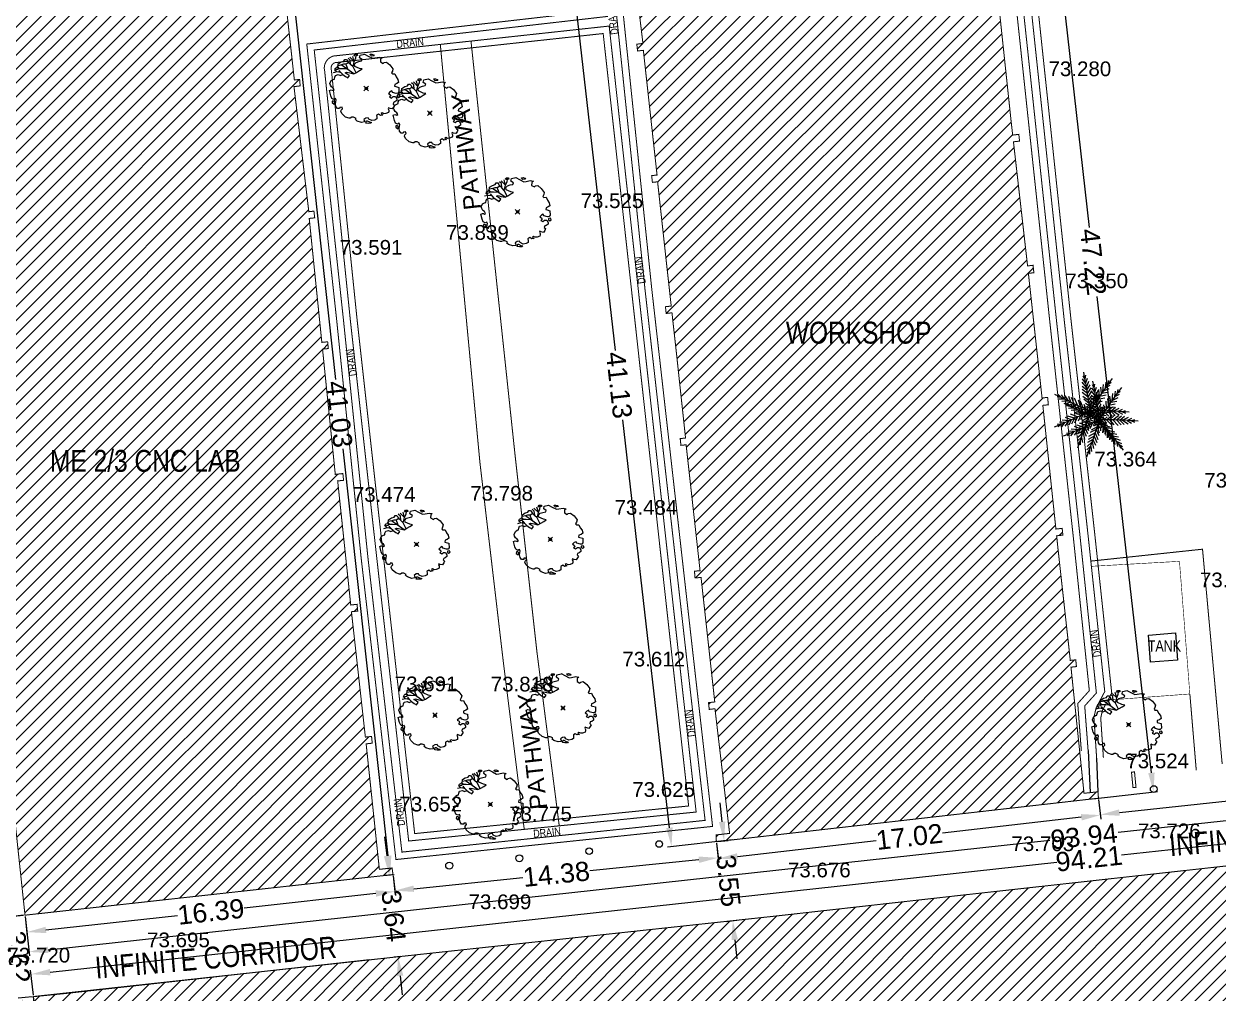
# Model space of a CAD drawing. Header units: inches. Extents: x 1254 to 1542, y 933 to 1230.
# Drawn here: x 1360.9 to 1413.7, y 1097.4 to 1140.3 of the extents above; entities that cross this region are included whole.
import ezdxf
from ezdxf.enums import TextEntityAlignment as Align

# ---------------------------------------------------------------- set-up
doc = ezdxf.new("R2010")
doc.units = ezdxf.units.IN
doc.header["$MEASUREMENT"] = 0
doc.header["$PDMODE"] = 35
doc.header["$PDSIZE"] = 0.1
doc.linetypes.add('ACAD_ISO04W100', pattern=[30, 24, -3, 0, -3])
doc.linetypes.add('HIDDEN', pattern=[0.375, 0.25, -0.125])
for name, color, linetype in [('COLUM', 56, 'Continuous'), ('comp. wall', 7, 'Continuous'), ('dimeantion', 140, 'Continuous'), ('DRAIN (S.W)', 130, 'HIDDEN'), ('LEVEL', 171, 'Continuous'), ('path', 30, 'ACAD_ISO04W100'), ('STR H', 251, 'Continuous'), ('structure', 200, 'Continuous'), ('TANK', 251, 'Continuous'), ('text', 7, 'Continuous'), ('TREE', 3, 'Continuous')]:
    doc.layers.add(name, color=color, linetype=linetype)
doc.layers.add('SHED', color=171, linetype='HIDDEN', lineweight=20)
doc.styles.get("Standard").update_dxf_attribs({"font": 'arial.ttf'})
doc.styles.add('style2', font='arial.ttf')
doc.dimstyles.get("Standard").update_dxf_attribs({"dimtxt": 0.85, "dimasz": 0.85, "dimexe": 0.18, "dimexo": 0.0625, "dimgap": 0.09, "dimtad": 0, "dimzin": 0, "dimdsep": 46, "dimtxsty": 'Standard', "dimcen": 0.09, "dimclrd": 5, "dimclre": 5, "dimclrt": 6, "dimadec": 0, "dimazin": 0, "dimtfac": 1, "dimtofl": 0, "dimtmove": 0, "dimatfit": 3, "dimfxl": 0, "dimtolj": 1, "dimtzin": 0, "dimarcsym": 0})
pattern_1 = [(45, (467.107, 39.5311), (-0.30935922, 0.30935922), [])]

# ---------------------------------------------------------------- blocks, each defined once
blk = doc.blocks.new('PV07')
at = {"layer": 'TREE'}
for p, q in [((-2.82, 3.26), (-2.85, 3.45)), ((-2.29, 4.05), (-2.6, 4.31)), ((-2.26, 3.42), (-2.6, 3.73)), ((-1.71, 3.82), (-2.35, 4.45)), ((-2.23, 3.42), (-2.29, 4.05)), ((-1.89, 3.07), (-2.26, 3.42)), ((-1.71, 3.82), (-1.92, 4.59)), ((-1.89, 3.07), (-1.71, 3.82)), ((-1.71, 3.82), (-1.49, 4.36)), ((-1.49, 4.36), (-1.44, 4.64)), ((-4.2, 2.36), (-4.71, 2.24)), ((-4.2, 2.36), (-4.43, 2.61)), ((-3.65, 2.27), (-4.2, 2.36)), ((-3.83, 2.82), (-4.14, 3.22)), ((-3.83, 2.82), (-4.03, 2.79)), ((-3.65, 2.27), (-3.89, 2.59)), ((-3.43, 2.82), (-3.83, 2.82)), ((-3.34, 1.98), (-3.65, 2.27)), ((-1.77, 2.1), (-3.56, 3.36)), ((-2.75, 2.79), (-3.43, 2.82)), ((-2.56, 2.65), (-2.82, 3.26)), ((-1.46, 2.24), (-1.89, 3.07)), ((0, 0), (-0.2, 0)), ((0, 0), (0, 0.2)), ((0, 0), (0, -0.2)), ((0, 0), (0.2, 0))]:
    blk.add_line(p, q, dxfattribs=at)
at = {"layer": 'TREE', "flags": 128}
for points in [[(0.39, -4.4), (0.29, -4.2), (-0.04, -4.23), (-0.35, -4.43), (-0.26, -4.66), (-0.23, -4.8), (-0.69, -4.86), (-1.31, -4.66), (-1.55, -4.46), (-1.46, -4.29), (-1.83, -4.12), (-2.08, -4.12), (-2.29, -4.26), (-2.45, -4.26), (-2.97, -4.09), (-3.46, -3.63), (-3.62, -3.31), (-3.59, -3.11), (-3.4, -2.91), (-3.46, -2.68), (-3.77, -2.71), (-3.8, -2.86), (-4.11, -2.86), (-4.33, -2.57), (-4.39, -2.2), (-4.36, -1.88), (-4.3, -1.68), (-4.39, -1.45), (-4.63, -1.57), (-4.91, -1.42), (-5.06, -1.05), (-5.25, -0.31), (-5.03, -0.22), (-4.85, -0.25), (-4.73, -0.31), (-4.57, -0.22), (-4.73, 0.04), (-4.97, 0.21), (-5.1, 0.47), (-5.19, 0.72), (-5, 1.15), (-4.73, 1.3), (-4.54, 1.35), (-4.51, 1.61), (-4.39, 1.87), (-3.99, 1.98), (-3.68, 1.84), (-3.34, 1.98), (-2.97, 1.7), (-2.63, 1.5), (-2.39, 1.84), (-2.72, 2.04), (-3.03, 2.24), (-2.79, 2.33), (-2.32, 2.21), (-1.77, 2.1), (-1.37, 2.3), (-0.94, 2.56), (-0.57, 2.79), (-0.97, 2.87), (-1.62, 3.16), (-1.68, 3.47), (-1.43, 3.73), (-1.06, 3.85), (-0.66, 3.93), (-0.57, 4.13), (-0.94, 4.39), (-0.88, 4.76), (-0.24, 4.9)], [(-2.84, 4.14), (-2.69, 3.93), (-2.56, 3.68), (-2.85, 3.45), (-3.25, 3.45), (-3.53, 3.36), (-3.99, 3.25), (-3.99, 3.53), (-3.59, 3.79), (-3.19, 3.9), (-3.06, 4.13), (-2.84, 4.14)], [(-1.73, 4.72), (-1.58, 4.88), (-1.27, 4.88), (-1.25, 4.7), (-1.44, 4.64), (-1.68, 4.63), (-1.72, 4.71)], [(-0.26, 4.91), (0.29, 4.62), (0.88, 4.31), (1.22, 4.36), (1.83, 4.48), (2.26, 4.39), (2.05, 4.22), (2.02, 3.79), (2.02, 3.79), (2.42, 3.56), (2.57, 3.7), (2.88, 3.76), (3.4, 3.36), (3.83, 2.79), (3.74, 2.47), (3.62, 2.21), (3.74, 2.07), (4.08, 2.1), (4.27, 1.67), (4.54, 1.3), (4.64, 0.87), (4.39, 0.7), (4.08, 0.58), (4.05, 0.32), (4.24, 0.27), (4.64, 0.15), (4.67, -0.48), (4.51, -0.68), (4.3, -0.71), (3.77, -0.56), (3.68, -0.33), (3.43, -0.45), (3.19, -0.71), (3.43, -0.85), (3.5, -1.05), (3.34, -1.22), (3.62, -1.37), (3.87, -1.17), (4.17, -1.17), (4.36, -1.51), (4.36, -1.74), (4.11, -1.94), (3.9, -2), (3.83, -2.23), (4.02, -2.4), (3.9, -2.66), (3.71, -2.94), (3.4, -2.86), (3.19, -2.77), (3.13, -2.91), (3.22, -3.09), (3.22, -3.29), (3.19, -3.46), (2.82, -3.6), (2.54, -3.63), (2.29, -3.51), (2.14, -3.6), (2.36, -3.8), (2.02, -3.86), (1.77, -3.69), (1.49, -3.86), (1.52, -4.09), (1.52, -4.37), (1.25, -4.52), (0.82, -4.6), (0.39, -4.4)], [(0.57, 4.88), (0.79, 4.91), (1.06, 4.82), (1.12, 4.68), (0.94, 4.68), (0.75, 4.62), (0.6, 4.74), (0.57, 4.88)], [(-4.26, 2.99), (-3.99, 2.9), (-4.05, 2.7), (-4.3, 2.64), (-4.51, 2.59), (-4.45, 2.76), (-4.42, 2.87), (-4.26, 2.99)], [(4.7, -0.91), (4.42, -0.97), (4.42, -1.17), (4.6, -1.28), (4.82, -1.14), (4.7, -0.91)], [(-4.85, -1.8), (-4.88, -2), (-4.6, -2.23), (-4.51, -1.91), (-4.66, -1.8), (-4.85, -1.8)], [(0.14, -4.63), (0.45, -4.8), (0.75, -4.86), (0.63, -4.98), (0.29, -5), (-0.05, -4.96), (-0.01, -4.83), (0.02, -4.63), (0.14, -4.63)]]:
    blk.add_lwpolyline(points, dxfattribs=at)
at = {"layer": 'TREE'}
blk.add_point((0, 0), dxfattribs=at)
blk = doc.blocks.new('TREE12')
at = {"layer": 'TREE', "xscale": 99.88372093023256, "yscale": 99.88372093023256, "zscale": 99.88372093023256}
blk.add_blockref('PV07', (411, 285), dxfattribs=at)
blk = doc.blocks.new('palm tree')
at = {"layer": 'TREE'}
for p, q in [((23.735, 0.411), (23.569, 0.579)), ((23.688, 0.581), (23.582, 0.725)), ((23.685, 0.584), (23.693, 0.763)), ((23.74, 0.417), (23.785, 0.649)), ((24.654, 0.334), (24.652, 0.571)), ((24.734, 0.487), (24.864, 0.61)), ((24.738, 0.489), (24.762, 0.666)), ((23.804, 0.214), (23.581, 0.427)), ((23.836, 0.109), (23.591, 0.241)), ((23.883, -0.048), (23.616, 0.109)), ((23.804, 0.214), (23.871, 0.515)), ((23.836, 0.109), (23.954, 0.356)), ((23.883, -0.048), (24.006, 0.231)), ((23.929, -0.202), (24.052, 0.096)), ((24.358, -0.241), (24.29, 0.075)), ((24.43, -0.097), (24.359, 0.2)), ((24.43, -0.097), (24.721, 0.01)), ((24.505, 0.049), (24.432, 0.313)), ((24.505, 0.049), (24.77, 0.135)), ((24.555, 0.146), (24.543, 0.454)), ((24.555, 0.146), (24.812, 0.316)), ((24.658, 0.328), (24.851, 0.464)), ((22.715, -0.374), (22.536, -0.38)), ((22.718, -0.377), (22.575, -0.269)), ((22.881, -0.431), (22.649, -0.473)), ((22.887, -0.426), (22.721, -0.258)), ((23.083, -0.498), (22.782, -0.561)), ((23.083, -0.498), (22.873, -0.272)), ((23.187, -0.531), (22.94, -0.646)), ((23.187, -0.531), (23.059, -0.284)), ((23.344, -0.58), (23.191, -0.311)), ((23.497, -0.628), (23.331, -0.325)), ((23.645, -0.672), (23.509, -0.394)), ((23.775, -0.71), (23.618, -0.446)), ((23.929, -0.202), (23.629, -0.032)), ((23.971, -0.351), (23.695, -0.211)), ((24.007, -0.48), (23.746, -0.32)), ((24.039, -0.597), (23.848, -0.499)), ((23.971, -0.351), (24.096, -0.089)), ((24.007, -0.48), (24.114, -0.209)), ((24.039, -0.597), (24.128, -0.414)), ((24.179, -0.61), (24.124, -0.414)), ((24.231, -0.501), (24.174, -0.214)), ((24.29, -0.379), (24.213, -0.1)), ((24.231, -0.501), (24.517, -0.39)), ((24.29, -0.379), (24.587, -0.291)), ((24.358, -0.241), (24.684, -0.127)), ((24.552, -0.741), (24.746, -0.526)), ((24.705, -0.724), (24.935, -0.498)), ((24.865, -0.708), (25.077, -0.489)), ((25.028, -0.692), (25.212, -0.49)), ((25.137, -0.683), (25.39, -0.507)), ((25.349, -0.666), (25.547, -0.537)), ((23.344, -0.58), (23.063, -0.7)), ((23.497, -0.628), (23.198, -0.747)), ((23.577, -1.141), (23.239, -1.072)), ((23.645, -0.672), (23.383, -0.794)), ((23.707, -1.057), (23.407, -0.98)), ((23.775, -0.71), (23.502, -0.814)), ((23.819, -0.982), (23.517, -0.931)), ((23.707, -1.057), (23.63, -1.336)), ((23.891, -0.743), (23.707, -0.829)), ((23.92, -0.915), (23.711, -0.865)), ((23.819, -0.982), (23.722, -1.258)), ((23.891, -0.743), (23.795, -0.551)), ((24.012, -0.776), (23.853, -0.827)), ((24.024, -0.845), (23.853, -0.83)), ((23.92, -0.915), (23.867, -1.112)), ((24.061, -1.004), (23.882, -1.122)), ((24.012, -0.776), (23.913, -0.637)), ((24.071, -0.718), (23.933, -0.618)), ((24.08, -0.88), (23.953, -0.995)), ((24.024, -0.845), (23.959, -0.999)), ((24.061, -1.004), (24.169, -1.176)), ((24.071, -0.718), (24.123, -0.56)), ((24.08, -0.88), (24.149, -1.032)), ((24.126, -0.723), (24.103, -0.558)), ((24.126, -0.723), (24.28, -0.649)), ((24.153, -0.853), (24.318, -0.879)), ((24.153, -0.853), (24.18, -1.022)), ((24.173, -0.787), (24.3, -0.679)), ((24.173, -0.787), (24.319, -0.877)), ((24.179, -0.61), (24.384, -0.547)), ((24.246, -0.937), (24.45, -0.941)), ((24.246, -0.937), (24.247, -1.151)), ((24.298, -0.771), (24.434, -0.62)), ((24.298, -0.771), (24.461, -0.91)), ((24.336, -1.018), (24.626, -1.047)), ((24.336, -1.018), (24.359, -1.324)), ((24.418, -0.756), (24.629, -0.555)), ((24.418, -0.756), (24.665, -0.938)), ((24.552, -0.741), (24.785, -0.944)), ((24.705, -0.724), (24.976, -0.938)), ((24.865, -0.708), (25.111, -0.896)), ((25.028, -0.692), (25.243, -0.87)), ((25.137, -0.683), (25.419, -0.809)), ((25.346, -0.672), (25.564, -0.762)), ((25.521, -0.652), (25.694, -0.695)), ((25.525, -0.653), (25.687, -0.578)), ((22.882, -1.573), (22.707, -1.612)), ((22.877, -1.574), (22.766, -1.714)), ((23.029, -1.476), (22.793, -1.494)), ((23.21, -1.373), (22.902, -1.387)), ((23.028, -1.483), (22.91, -1.688)), ((23.303, -1.315), (23.031, -1.253)), ((23.21, -1.373), (23.063, -1.643)), ((23.442, -1.228), (23.137, -1.17)), ((23.303, -1.315), (23.23, -1.578)), ((23.442, -1.228), (23.351, -1.519)), ((23.577, -1.141), (23.474, -1.447)), ((23.994, -1.408), (23.714, -1.61)), ((23.965, -1.567), (23.716, -1.751)), ((24.02, -1.256), (23.76, -1.425)), ((24.042, -1.123), (23.799, -1.31)), ((23.965, -1.567), (24.118, -1.831)), ((23.994, -1.408), (24.148, -1.692)), ((24.02, -1.256), (24.172, -1.502)), ((24.042, -1.123), (24.178, -1.382)), ((24.435, -1.11), (24.433, -1.419)), ((24.435, -1.11), (24.724, -1.118)), ((24.548, -1.215), (24.869, -1.242)), ((24.548, -1.215), (24.562, -1.56)), ((24.664, -1.326), (24.969, -1.344)), ((24.664, -1.326), (24.682, -1.635)), ((24.782, -1.44), (25.055, -1.447)), ((24.782, -1.44), (24.788, -1.718)), ((24.861, -1.516), (25.159, -1.594)), ((24.861, -1.516), (24.949, -1.812)), ((23.935, -1.728), (23.705, -1.885)), ((23.914, -1.835), (23.716, -2.071)), ((23.867, -2.039), (23.72, -2.224)), ((23.872, -2.044), (23.942, -2.27)), ((23.914, -1.835), (24.013, -2.127)), ((23.935, -1.728), (24.079, -1.96)), ((25.005, -1.667), (25.079, -1.892)), ((25.012, -1.666), (25.239, -1.732)), ((25.134, -1.787), (25.214, -1.946)), ((25.136, -1.791), (25.298, -1.865)), ((23.839, -2.212), (23.749, -2.367)), ((23.836, -2.216), (23.863, -2.393))]:
    blk.add_line(p, q, dxfattribs=at)
for centre, start, end in [((3.745, -6.033), 14.4294, 19.245), ((43.179, -9.577), 150.4845, 155.3002), ((29.59, 19.479), 250.0123, 254.828), ((12.185, 16.512), 299.7051, 304.5208), ((3.3, 2.22), 346.9251, 351.7407), ((26.92, -21.616), 92.9204, 97.736), ((10.145, -16.511), 43.5913, 48.407)]:
    blk.add_arc(centre, 21.009, start, end, dxfattribs=at)
blk = doc.blocks.new('*D28')
at = {"layer": 'Defpoints', "color": 0}
for p in [(1454.932, 1107.515), (1361.172, 1098.277), (1361.28, 1097.289)]:
    blk.add_point(p, dxfattribs=at)
at = {"layer": 'dimeantion', "color": 5, "lineweight": -2}
for p, q in [((1453.979, 1108.411), (1409.432, 1103.547)), ((1454.925, 1107.577), (1454.805, 1108.682)), ((1362.017, 1098.369), (1406.565, 1103.233)), ((1361.273, 1097.351), (1361.153, 1098.456))]:
    blk.add_line(p, q, dxfattribs=at)
at = {"layer": 'dimeantion', "color": 5}
for points in [[(1453.964, 1108.552), (1453.995, 1108.27), (1454.824, 1108.503)], [(1362.002, 1098.51), (1362.032, 1098.228), (1361.172, 1098.277)]]:
    blk.add_solid(points, dxfattribs=at)
at = {"layer": 'dimeantion', "color": 6, "insert": (1407.998, 1103.39), "char_height": 0.85, "attachment_point": 5, "rotation": 6.2315}
blk.add_mtext('\\A1;94.21', dxfattribs=at)
blk = doc.blocks.new('*D29')
at = {"layer": 'Defpoints', "color": 0}
for p in [(1377.191, 1102.688), (1377.274, 1101.94), (1360.903, 1100.89)]:
    blk.add_point(p, dxfattribs=at)
at = {"layer": 'dimeantion', "color": 5, "lineweight": -2}
for p, q in [((1377.198, 1102.626), (1377.293, 1101.761)), ((1376.429, 1101.847), (1370.606, 1101.204)), ((1360.91, 1100.828), (1361.005, 1099.963)), ((1361.83, 1100.236), (1367.653, 1100.878))]:
    blk.add_line(p, q, dxfattribs=at)
at = {"layer": 'dimeantion', "color": 5}
for points in [[(1376.413, 1101.988), (1376.444, 1101.706), (1377.274, 1101.94)], [(1361.815, 1100.376), (1361.846, 1100.095), (1360.986, 1100.142)]]:
    blk.add_solid(points, dxfattribs=at)
at = {"layer": 'dimeantion', "color": 6, "insert": (1369.13, 1101.041), "char_height": 0.85, "attachment_point": 5, "rotation": 6.2993}
blk.add_mtext('\\A1;16.39', dxfattribs=at)
blk = doc.blocks.new('*D30')
at = {"layer": 'Defpoints', "color": 0}
for p in [(1372.21, 1143.417), (1376.712, 1102.635), (1377.068, 1102.675)]:
    blk.add_point(p, dxfattribs=at)
at = {"layer": 'dimeantion', "color": 5, "lineweight": -2}
for p, q in [((1372.272, 1143.424), (1372.745, 1143.476)), ((1372.659, 1142.612), (1374.648, 1124.597)), ((1376.975, 1103.519), (1374.986, 1121.534)), ((1376.774, 1102.642), (1377.247, 1102.694))]:
    blk.add_line(p, q, dxfattribs=at)
at = {"layer": 'dimeantion', "color": 5}
for points in [[(1372.8, 1142.627), (1372.519, 1142.596), (1372.566, 1143.456)], [(1377.116, 1103.535), (1376.834, 1103.504), (1377.068, 1102.675)]]:
    blk.add_solid(points, dxfattribs=at)
at = {"layer": 'dimeantion', "color": 6, "insert": (1374.817, 1123.065), "char_height": 0.85, "attachment_point": 5, "rotation": 276.2993}
blk.add_mtext('\\A1;41.03', dxfattribs=at)
blk = doc.blocks.new('*D32')
at = {"layer": 'Defpoints', "color": 0}
for p in [(1387.621, 1145.097), (1392.273, 1104.231), (1389.519, 1103.918)]:
    blk.add_point(p, dxfattribs=at)
at = {"layer": 'dimeantion', "color": 5, "lineweight": -2}
for p, q in [((1387.559, 1145.09), (1384.689, 1144.763)), ((1384.964, 1143.939), (1387.019, 1125.882)), ((1389.423, 1104.762), (1387.368, 1122.819)), ((1392.211, 1104.224), (1389.34, 1103.897))]:
    blk.add_line(p, q, dxfattribs=at)
at = {"layer": 'dimeantion', "color": 5}
for points in [[(1385.104, 1143.955), (1384.823, 1143.923), (1384.867, 1144.784)], [(1389.564, 1104.778), (1389.282, 1104.746), (1389.519, 1103.918)]]:
    blk.add_solid(points, dxfattribs=at)
at = {"layer": 'dimeantion', "color": 6, "insert": (1387.193, 1124.351), "char_height": 0.85, "attachment_point": 5, "rotation": 276.4941}
blk.add_mtext('\\A1;41.13', dxfattribs=at)
blk = doc.blocks.new('*D33')
at = {"layer": 'Defpoints', "color": 0}
for p in [(1391.501, 1104.143), (1391.573, 1103.43), (1377.191, 1102.688)]:
    blk.add_point(p, dxfattribs=at)
at = {"layer": 'dimeantion', "color": 5, "lineweight": -2}
for p, q in [((1391.507, 1104.081), (1391.592, 1103.251)), ((1390.728, 1103.344), (1385.896, 1102.853)), ((1377.197, 1102.626), (1377.282, 1101.796)), ((1378.109, 1102.061), (1382.941, 1102.553))]:
    blk.add_line(p, q, dxfattribs=at)
at = {"layer": 'dimeantion', "color": 5}
for points in [[(1390.713, 1103.485), (1390.742, 1103.203), (1391.573, 1103.43)], [(1378.095, 1102.202), (1378.123, 1101.92), (1377.263, 1101.975)]]:
    blk.add_solid(points, dxfattribs=at)
at = {"layer": 'dimeantion', "color": 6, "insert": (1384.418, 1102.703), "char_height": 0.85, "attachment_point": 5, "rotation": 5.8057}
blk.add_mtext('\\A1;14.38', dxfattribs=at)
blk = doc.blocks.new('*D34')
at = {"layer": 'Defpoints', "color": 0}
for p in [(1408.412, 1106.068), (1408.497, 1105.32), (1391.501, 1104.143)]:
    blk.add_point(p, dxfattribs=at)
at = {"layer": 'dimeantion', "color": 5, "lineweight": -2}
for p, q in [((1408.419, 1106.006), (1408.518, 1105.141)), ((1407.653, 1105.224), (1401.512, 1104.525)), ((1392.431, 1103.491), (1398.571, 1104.19)), ((1391.508, 1104.081), (1391.607, 1103.216))]:
    blk.add_line(p, q, dxfattribs=at)
at = {"layer": 'dimeantion', "color": 5}
for points in [[(1407.637, 1105.364), (1407.669, 1105.083), (1408.497, 1105.32)], [(1392.415, 1103.632), (1392.447, 1103.35), (1391.586, 1103.395)]]:
    blk.add_solid(points, dxfattribs=at)
at = {"layer": 'dimeantion', "color": 6, "insert": (1400.042, 1104.357), "char_height": 0.85, "attachment_point": 5, "rotation": 6.4941}
blk.add_mtext('\\A1;17.02', dxfattribs=at)
blk = doc.blocks.new('*D35')
at = {"layer": 'Defpoints', "color": 0}
for p in [(1422.68, 1107.623), (1422.76, 1106.893), (1408.412, 1106.068)]:
    blk.add_point(p, dxfattribs=at)
at = {"layer": 'dimeantion', "color": 5, "lineweight": -2}
for p, q in [((1422.687, 1107.561), (1422.779, 1106.714)), ((1421.915, 1106.801), (1417.104, 1106.277)), ((1408.419, 1106.006), (1408.511, 1105.159)), ((1409.337, 1105.43), (1414.147, 1105.955))]:
    blk.add_line(p, q, dxfattribs=at)
at = {"layer": 'dimeantion', "color": 5}
for points in [[(1421.899, 1106.942), (1421.93, 1106.66), (1422.76, 1106.893)], [(1409.321, 1105.571), (1409.352, 1105.29), (1408.492, 1105.338)]]:
    blk.add_solid(points, dxfattribs=at)
at = {"layer": 'dimeantion', "color": 6, "insert": (1415.626, 1106.116), "char_height": 0.85, "attachment_point": 5, "rotation": 6.2198}
blk.add_mtext('\\A1;14.35', dxfattribs=at)
blk = doc.blocks.new('*D38')
at = {"layer": 'Defpoints', "color": 0}
for p in [(1402.755, 1152.947), (1410.85, 1106.346), (1408.095, 1106.032)]:
    blk.add_point(p, dxfattribs=at)
at = {"layer": 'dimeantion', "color": 5, "lineweight": -2}
for p, q in [((1402.817, 1152.954), (1405.689, 1153.281)), ((1405.606, 1152.416), (1408.006, 1131.33)), ((1410.754, 1107.19), (1408.354, 1128.276)), ((1408.157, 1106.039), (1411.029, 1106.366))]:
    blk.add_line(p, q, dxfattribs=at)
at = {"layer": 'dimeantion', "color": 5}
for points in [[(1405.747, 1152.432), (1405.465, 1152.4), (1405.51, 1153.261)], [(1410.895, 1107.206), (1410.613, 1107.174), (1410.85, 1106.346)]]:
    blk.add_solid(points, dxfattribs=at)
at = {"layer": 'dimeantion', "color": 6, "insert": (1408.18, 1129.803), "char_height": 0.85, "attachment_point": 5, "rotation": 276.4941}
blk.add_mtext('\\A1;47.22', dxfattribs=at)
blk = doc.blocks.new('*D13')
at = {"layer": 'Defpoints', "color": 0}
for p in [(1355.841, 1147.848), (1357.857, 1100.562), (1360.903, 1100.89)]:
    blk.add_point(p, dxfattribs=at)
at = {"layer": 'dimeantion', "color": 5, "lineweight": -2}
for p, q in [((1355.779, 1147.841), (1352.616, 1147.5)), ((1352.886, 1146.675), (1355.16, 1125.573)), ((1357.765, 1101.407), (1355.491, 1122.508)), ((1360.841, 1100.883), (1357.678, 1100.542))]:
    blk.add_line(p, q, dxfattribs=at)
at = {"layer": 'dimeantion', "color": 5}
for points in [[(1353.027, 1146.69), (1352.745, 1146.659), (1352.795, 1147.52)], [(1357.906, 1101.422), (1357.625, 1101.392), (1357.857, 1100.562)]]:
    blk.add_solid(points, dxfattribs=at)
at = {"layer": 'dimeantion', "color": 6, "insert": (1355.326, 1124.041), "char_height": 0.85, "attachment_point": 5, "rotation": 276.1526}
blk.add_mtext('\\A1;47.23', dxfattribs=at)
blk = doc.blocks.new('*D45')
at = {"layer": 'Defpoints', "color": 0}
for p in [(1360.406, 1100.838), (1360.903, 1100.89), (1361.28, 1097.289)]:
    blk.add_point(p, dxfattribs=at)
at = {"layer": 'dimeantion', "color": 5, "lineweight": -2}
for p, q in [((1360.317, 1101.683), (1360.229, 1102.529)), ((1360.841, 1100.884), (1360.227, 1100.819)), ((1361.218, 1097.283), (1360.604, 1097.218)), ((1360.871, 1096.392), (1360.96, 1095.546))]:
    blk.add_line(p, q, dxfattribs=at)
at = {"layer": 'dimeantion', "color": 5}
for points in [[(1360.458, 1101.698), (1360.176, 1101.669), (1360.406, 1100.838)], [(1361.012, 1096.406), (1360.73, 1096.377), (1360.783, 1097.237)]]:
    blk.add_solid(points, dxfattribs=at)
at = {"layer": 'dimeantion', "color": 6, "insert": (1360.594, 1099.038), "char_height": 0.85, "attachment_point": 5, "rotation": 275.9767}
blk.add_mtext('\\A1;3.62', dxfattribs=at)
blk = doc.blocks.new('*D72')
at = {"layer": 'Defpoints', "color": 0}
for p in [(1454.282, 1111.122), (1360.903, 1100.89), (1361.081, 1099.263)]:
    blk.add_point(p, dxfattribs=at)
at = {"layer": 'dimeantion', "color": 5, "lineweight": -2}
for p, q in [((1454.288, 1111.06), (1454.479, 1109.316)), ((1453.615, 1109.403), (1409.284, 1104.545)), ((1361.926, 1099.356), (1406.257, 1104.214)), ((1360.91, 1100.828), (1361.101, 1099.085))]:
    blk.add_line(p, q, dxfattribs=at)
at = {"layer": 'dimeantion', "color": 5}
for points in [[(1453.599, 1109.543), (1453.63, 1109.262), (1454.46, 1109.495)], [(1361.911, 1099.497), (1361.942, 1099.215), (1361.081, 1099.263)]]:
    blk.add_solid(points, dxfattribs=at)
at = {"layer": 'dimeantion', "color": 6, "insert": (1407.771, 1104.379), "char_height": 0.85, "attachment_point": 5, "rotation": 6.2531}
blk.add_mtext('\\A1;93.94', dxfattribs=at)
blk = doc.blocks.new('*D74')
at = {"layer": 'Defpoints', "color": 0}
for p in [(1391.501, 1104.143), (1391.882, 1100.609), (1392.225, 1100.646)]:
    blk.add_point(p, dxfattribs=at)
at = {"layer": 'dimeantion', "color": 5, "lineweight": -2}
for p, q in [((1391.753, 1105.025), (1391.662, 1105.87)), ((1391.563, 1104.15), (1392.023, 1104.199)), ((1391.944, 1100.616), (1392.404, 1100.666)), ((1392.316, 1099.801), (1392.407, 1098.956))]:
    blk.add_line(p, q, dxfattribs=at)
at = {"layer": 'dimeantion', "color": 5}
for points in [[(1391.894, 1105.04), (1391.612, 1105.01), (1391.844, 1104.18)], [(1392.457, 1099.816), (1392.175, 1099.786), (1392.225, 1100.646)]]:
    blk.add_solid(points, dxfattribs=at)
at = {"layer": 'dimeantion', "color": 6, "insert": (1392.034, 1102.413), "char_height": 0.85, "attachment_point": 5, "rotation": 276.1513}
blk.add_mtext('\\A1;3.55', dxfattribs=at)
blk = doc.blocks.new('*D75')
at = {"layer": 'Defpoints', "color": 0}
for p in [(1377.191, 1102.688), (1377.414, 1099.05), (1377.586, 1099.068)]:
    blk.add_point(p, dxfattribs=at)
at = {"layer": 'dimeantion', "color": 5, "lineweight": -2}
for p, q in [((1376.927, 1103.514), (1376.834, 1104.359)), ((1377.129, 1102.681), (1376.84, 1102.65)), ((1377.524, 1099.062), (1377.235, 1099.03)), ((1377.506, 1098.205), (1377.598, 1097.36))]:
    blk.add_line(p, q, dxfattribs=at)
at = {"layer": 'dimeantion', "color": 5}
for points in [[(1377.067, 1103.53), (1376.786, 1103.499), (1377.019, 1102.669)], [(1377.647, 1098.22), (1377.365, 1098.189), (1377.414, 1099.05)]]:
    blk.add_solid(points, dxfattribs=at)
at = {"layer": 'dimeantion', "color": 6, "insert": (1377.216, 1100.859), "char_height": 0.85, "attachment_point": 5, "rotation": 276.2273}
blk.add_mtext('\\A1;3.64', dxfattribs=at)

msp = doc.modelspace()

# ---------------------------------------------------------------- hatches: boundary and pattern name
at = {"layer": 'STR H', "lineweight": 30}
h = msp.add_hatch(dxfattribs=at)
h.set_pattern_fill('ANSI31', color=256, scale=3.5)
h.set_pattern_definition(pattern_1)
h.paths.add_polyline_path([(1404.025, 1140.946), (1404.271, 1140.97), (1404.242, 1141.269), (1403.993, 1141.244), (1403.947, 1141.681), (1403.412, 1146.784), (1403.658, 1146.81), (1403.627, 1147.109), (1403.381, 1147.083), (1403.284, 1148.008), (1402.755, 1152.947), (1394.988, 1152.318), (1387.016, 1151.177), (1387.621, 1145.097), (1387.62, 1145.097), (1387.956, 1141.942), (1388.099, 1140.747), (1388.251, 1139.475), (1387.979, 1139.442), (1388.014, 1139.142), (1388.269, 1139.17), (1388.435, 1137.661), (1388.876, 1133.651), (1388.637, 1133.624), (1388.67, 1133.326), (1388.9, 1133.351), (1389.303, 1129.658), (1389.503, 1127.851), (1389.247, 1127.822), (1389.28, 1127.524), (1389.536, 1127.552), (1389.738, 1125.727), (1390.137, 1122.011), (1389.9, 1121.984), (1389.933, 1121.686), (1390.161, 1121.711), (1390.78, 1116.137), (1390.532, 1116.116), (1390.557, 1115.817), (1390.823, 1115.839), (1391.43, 1110.329), (1391.151, 1110.296), (1391.186, 1109.998), (1391.439, 1110.028), (1392.076, 1104.602), (1392.087, 1104.511), (1391.489, 1104.441), (1391.501, 1104.143), (1408.412, 1106.068), (1408.388, 1106.35), (1407.772, 1106.286), (1407.733, 1106.663), (1407.195, 1111.868), (1407.437, 1111.894), (1407.406, 1112.192), (1407.164, 1112.167), (1407.147, 1112.33), (1406.628, 1117.036), (1406.56, 1117.683), (1406.837, 1117.713), (1406.805, 1118.011), (1406.528, 1117.982), (1405.95, 1123.455), (1406.193, 1123.481), (1406.162, 1123.807), (1405.915, 1123.784), (1405.31, 1129.299), (1405.553, 1129.326), (1405.516, 1129.655), (1405.274, 1129.629), (1405.266, 1129.702), (1404.649, 1135.121), (1404.92, 1135.152), (1404.886, 1135.45), (1404.615, 1135.419), (1404.549, 1135.999)])
h.paths.add_polyline_path([(1394.326, 1125.922), (1401.272, 1125.922), (1401.272, 1127.427), (1394.326, 1127.427)], flags=24)
h.paths.add_polyline_path([(1391.64, 1151.911), (1394.75, 1151.911), (1394.75, 1152.907), (1391.64, 1152.907)], flags=25)
h = msp.add_hatch(dxfattribs=at)
h.set_pattern_fill('ANSI31', color=256, scale=3.5)
h.set_pattern_definition(pattern_1)
h.paths.add_polyline_path([(1372.558, 1140.265), (1372.208, 1143.438), (1372.188, 1143.436), (1371.523, 1149.575), (1363.626, 1148.746), (1355.841, 1147.848), (1356.447, 1142.114), (1356.457, 1142.022), (1356.212, 1141.996), (1356.251, 1141.637), (1356.51, 1141.664), (1356.528, 1141.492), (1357.122, 1135.806), (1357.489, 1132.471), (1357.712, 1130.343), (1357.486, 1130.319), (1357.522, 1129.984), (1357.749, 1129.996), (1358.033, 1127.287), (1358.322, 1124.524), (1358.123, 1124.5), (1358.166, 1124.142), (1358.359, 1124.165), (1358.721, 1120.702), (1358.947, 1118.703), (1358.723, 1118.678), (1358.763, 1118.319), (1358.987, 1118.344), (1359.591, 1112.992), (1359.302, 1112.959), (1359.342, 1112.601), (1359.631, 1112.633), (1359.679, 1112.211), (1359.912, 1109.985), (1360.206, 1107.327), (1360.233, 1107.084), (1359.955, 1107.053), (1359.993, 1106.694), (1360.283, 1106.725), (1360.903, 1100.89), (1377.191, 1102.688), (1377.147, 1102.979), (1376.586, 1102.92), (1376.575, 1103.028), (1376.011, 1108.376), (1376, 1108.474), (1376.272, 1108.503), (1376.24, 1108.802), (1375.967, 1108.773), (1375.373, 1114.116), (1375.351, 1114.321), (1375.629, 1114.35), (1375.598, 1114.649), (1375.32, 1114.619), (1374.741, 1120.111), (1375.002, 1120.138), (1374.971, 1120.437), (1374.635, 1120.401), (1374.071, 1125.944), (1374.326, 1125.97), (1374.296, 1126.269), (1374.04, 1126.243), (1373.484, 1131.708), (1373.482, 1131.73), (1373.725, 1131.755), (1373.689, 1132.053), (1373.464, 1132.026), (1373.21, 1134.167), (1372.813, 1137.518), (1372.808, 1137.564), (1373.082, 1137.596), (1373.057, 1137.883), (1372.824, 1137.857)])
h.paths.add_polyline_path([(1361.762, 1120.247), (1370.698, 1120.247), (1370.698, 1121.752), (1361.762, 1121.752)], flags=24)
h.paths.add_polyline_path([(1371.325, 1140.913), (1374.435, 1140.913), (1374.435, 1141.909), (1371.325, 1141.909)], flags=24)
h = msp.add_hatch(dxfattribs=at)
h.set_pattern_fill('ANSI31', color=256, scale=3.5)
h.set_pattern_definition(pattern_1)
h.paths.add_polyline_path([(1458.248, 1078.063), (1458.479, 1078.103), (1458.427, 1078.424), (1458.168, 1078.396), (1458.14, 1078.651), (1457.565, 1083.876), (1457.82, 1083.913), (1457.792, 1084.261), (1457.527, 1084.233), (1456.626, 1092.601), (1456.293, 1095.537), (1456.575, 1095.569), (1456.536, 1095.916), (1456.253, 1095.884), (1455.633, 1101.342), (1455.919, 1101.374), (1455.88, 1101.721), (1455.594, 1101.689), (1454.932, 1107.515), (1443.439, 1106.26), (1424.415, 1104.199), (1413.595, 1103.017), (1402.213, 1101.758), (1394.144, 1100.853), (1377.721, 1099.083), (1361.28, 1097.289), (1361.806, 1092.465), (1361.991, 1090.776), (1362.262, 1090.805), (1362.231, 1091.069), (1367.907, 1091.703), (1372.102, 1092.177), (1377.543, 1092.78), (1378.051, 1088.059), (1378.127, 1087.357), (1377.849, 1087.327), (1377.907, 1086.968), (1378.165, 1086.996), (1378.755, 1081.518), (1378.504, 1081.491), (1378.534, 1081.131), (1378.794, 1081.159), (1379.062, 1078.668), (1379.389, 1075.698), (1379.161, 1075.673), (1379.197, 1075.333), (1379.426, 1075.358), (1379.918, 1070.883), (1380.029, 1069.844), (1379.813, 1069.821), (1379.844, 1069.495), (1380.064, 1069.519), (1380.667, 1063.908), (1380.419, 1063.881), (1380.452, 1063.573), (1380.7, 1063.599), (1381.295, 1058.054), (1381.047, 1058.028), (1381.08, 1057.719), (1381.328, 1057.746), (1381.952, 1051.929), (1397.781, 1053.715), (1397.488, 1056.392), (1397.138, 1059.529), (1397.385, 1059.557), (1397.358, 1059.866), (1397.105, 1059.839), (1396.906, 1061.713), (1396.518, 1065.252), (1396.504, 1065.384), (1396.754, 1065.411), (1396.726, 1065.756), (1396.454, 1065.727), (1396.447, 1065.788), (1395.905, 1070.804), (1395.862, 1071.206), (1396.117, 1071.233), (1396.081, 1071.605), (1395.819, 1071.583), (1395.247, 1077.036), (1395.469, 1077.059), (1395.43, 1077.416), (1395.178, 1077.389), (1395.158, 1077.572), (1394.59, 1082.856), (1394.864, 1082.885), (1394.829, 1083.21), (1394.577, 1083.183), (1393.956, 1088.724), (1394.188, 1088.75), (1394.161, 1089.076), (1393.92, 1089.049), (1393.787, 1090.232), (1393.299, 1094.49), (1401.341, 1095.368), (1408.771, 1096.19), (1409.319, 1090.746), (1409.089, 1090.721), (1409.124, 1090.397), (1409.338, 1090.42), (1409.934, 1084.934), (1409.718, 1084.911), (1409.753, 1084.587), (1409.987, 1084.612), (1410.563, 1079.267), (1410.58, 1079.109), (1410.346, 1079.084), (1410.394, 1078.762), (1410.616, 1078.786), (1410.629, 1078.667), (1411.039, 1074.832), (1411.206, 1073.267), (1410.999, 1073.245), (1411.043, 1072.904), (1411.243, 1072.925), (1412.015, 1065.706), (1412.475, 1061.524), (1412.251, 1061.499), (1412.278, 1061.247), (1412.503, 1061.272), (1412.576, 1060.603), (1413.172, 1055.394), (1420.198, 1056.113), (1428.89, 1057.114), (1428.308, 1062.278), (1428.236, 1062.993), (1428.489, 1063.015), (1428.458, 1063.367), (1428.2, 1063.344), (1427.65, 1068.803), (1427.861, 1068.842), (1427.809, 1069.192), (1427.61, 1069.17), (1427.025, 1074.576), (1427.019, 1074.627), (1427.236, 1074.651), (1427.183, 1074.96), (1426.98, 1074.935), (1426.832, 1076.124), (1426.395, 1080.358), (1426.384, 1080.462), (1426.66, 1080.492), (1426.631, 1080.804), (1426.35, 1080.774), (1426.102, 1083.067), (1425.763, 1086.236), (1425.759, 1086.275), (1425.981, 1086.299), (1425.963, 1086.608), (1425.726, 1086.583), (1425.153, 1091.927), (1425.128, 1092.155), (1425.363, 1092.182), (1425.328, 1092.49), (1425.094, 1092.464), (1424.486, 1097.92), (1424.726, 1097.946), (1437.935, 1099.406), (1440.037, 1099.636), (1440.625, 1094.174), (1440.264, 1094.137), (1440.295, 1093.838), (1440.663, 1093.876), (1440.683, 1093.686), (1441.174, 1088.958), (1441.238, 1088.346), (1440.889, 1088.31), (1440.902, 1088.01), (1441.26, 1088.026), (1441.754, 1083.379), (1441.843, 1082.521), (1441.462, 1082.482), (1441.495, 1082.163), (1441.876, 1082.202), (1441.905, 1081.917), (1442.459, 1076.997), (1442.493, 1076.673), (1442.087, 1076.63), (1442.136, 1076.313), (1442.527, 1076.355), (1443.112, 1070.832), (1442.746, 1070.793), (1442.771, 1070.461), (1443.149, 1070.478), (1443.732, 1065.023), (1443.363, 1064.977), (1443.444, 1064.648), (1443.675, 1064.674), (1443.682, 1064.613), (1444.322, 1058.834), (1449.512, 1059.387), (1454.85, 1059.961), (1460.082, 1060.564), (1459.48, 1066.378), (1459.746, 1066.405), (1459.701, 1066.749), (1459.444, 1066.722), (1458.864, 1072.22), (1459.103, 1072.25), (1459.062, 1072.573), (1458.83, 1072.544)])
h.paths.add_polyline_path([(1456.456, 1089.156), (1456.371, 1089.227), (1456.38, 1089.289), (1456.496, 1089.289)], flags=16)
h.paths.add_polyline_path([(1456.638, 1090.716), (1456.694, 1090.716), (1456.682, 1090.732), (1456.647, 1090.743)], flags=16)
h.paths.add_polyline_path([(1413.013, 1060.152), (1412.946, 1060.107), (1412.889, 1060.143), (1412.889, 1060.205), (1412.975, 1060.223)], flags=16)
h.paths.add_polyline_path([(1394.023, 1083.45), (1393.98, 1083.439), (1394.052, 1083.362), (1394.224, 1083.335), (1394.117, 1083.472)], flags=16)
h.paths.add_polyline_path([(1393.928, 1081.943), (1393.843, 1082.014), (1393.852, 1082.076), (1393.968, 1082.076)], flags=16)
h.paths.add_polyline_path([(1446.397, 1082.536), (1453.344, 1082.536), (1453.344, 1084.042), (1446.397, 1084.042)], flags=24)
h.paths.add_polyline_path([(1413.724, 1074.064), (1423.864, 1074.064), (1423.864, 1075.57), (1413.724, 1075.57)], flags=24)
h.paths.add_polyline_path([(1384.949, 1075.547), (1389.487, 1075.547), (1389.487, 1077.051), (1384.949, 1077.051)], flags=24)
h.paths.add_polyline_path([(1375.982, 1085.541), (1379.092, 1085.541), (1379.092, 1086.537), (1375.982, 1086.537)], flags=25)
h.paths.add_polyline_path([(1376.698, 1076.834), (1379.808, 1076.834), (1379.808, 1077.83), (1376.698, 1077.83)], flags=25)
h.paths.add_polyline_path([(1393.779, 1080.763), (1396.889, 1080.763), (1396.889, 1081.759), (1393.779, 1081.759)], flags=24)
h.paths.add_polyline_path([(1408.028, 1082.178), (1411.138, 1082.178), (1411.138, 1083.174), (1408.028, 1083.174)], flags=25)
h.paths.add_polyline_path([(1392.842, 1089.846), (1395.952, 1089.846), (1395.952, 1090.842), (1392.842, 1090.842)], flags=24)
h.paths.add_polyline_path([(1379.255, 1051.127), (1382.365, 1051.127), (1382.365, 1052.123), (1379.255, 1052.123)], flags=9)

# ---------------------------------------------------------------- linework, layer by layer
at = {"layer": 'COLUM', "const_width": 0.045}
msp.add_lwpolyline([(1409.873, 1107.218), (1409.94, 1106.536), (1410.073, 1106.552), (1410.006, 1107.234), (1409.873, 1107.218)], dxfattribs=at)
at = {"layer": 'COLUM'}
for centre, radius in [((1410.857, 1106.473), 0.149), ((1388.973, 1104.041), 0.145), ((1385.869, 1103.726), 0.147), ((1379.678, 1103.084), 0.156), ((1382.783, 1103.41), 0.155)]:
    msp.add_circle(centre, radius, dxfattribs=at)
at = {"layer": 'comp. wall'}
for points in [[(1407.953, 1108.177), (1408.044, 1106.315)], [(1408.33, 1107.846), (1408.388, 1106.35)], [(1367.206, 1091.352), (1361.97, 1090.8), (1361.284, 1097.291), (1362.754, 1097.44), (1376.147, 1098.925)]]:
    msp.add_lwpolyline(points, dxfattribs=at)
at = {"layer": 'DRAIN (S.W)', "linetype": 'ByBlock', "ltscale": 2.5, "const_width": 0.045}
for points in [[(1407.654, 1108.154), (1407.494, 1110.259), (1408.007, 1110.826), (1407.302, 1117.59), (1406.255, 1127.187), (1404.222, 1146.248), (1403.882, 1149.4), (1404.881, 1151.545), (1404.567, 1157.881)], [(1405.647, 1157.934), (1405.977, 1151.639), (1404.892, 1149.303), (1405.162, 1146.425), (1407.191, 1127.288), (1408.254, 1117.697), (1408.998, 1110.728), (1408.591, 1109.962), (1408.512, 1109.622), (1408.629, 1107.866)], [(1386.675, 1140.971), (1373.373, 1139.448), (1374.694, 1127.254), (1375.783, 1116.674), (1377.32, 1103.353), (1391.334, 1104.819), (1390.591, 1111.345), (1388.64, 1128.622), (1386.94, 1145.018)]]:
    msp.add_lwpolyline(points, dxfattribs=at)
at = {"layer": 'DRAIN (S.W)', "ltscale": 2.5}
for points in [[(1407.953, 1108.177, 0.045, 0.045, 0), (1407.803, 1110.153, 0.045, 0.045, 0), (1408.319, 1110.724, 0.045, 0.045, 0), (1407.6, 1117.622, 0.045, 0.045, 0), (1406.553, 1127.219, 0.045, 0.045, 0), (1404.52, 1146.28, 0.045, 0.045, 0), (1404.189, 1149.349, 0.045, 0.045, 0), (1405.184, 1151.486, 0.045, 0.045, 0), (1404.867, 1157.896, 0, 0, 0)], [(1405.348, 1157.918, 0.045, 0.045, 0), (1405.674, 1151.698, 0.045, 0.045, 0), (1404.586, 1149.356, 0.045, 0.045, 0), (1404.864, 1146.395, 0.045, 0.045, 0), (1406.893, 1127.256, 0.045, 0.045, 0), (1407.956, 1117.664, 0.045, 0.045, 0), (1408.69, 1110.787, 0.045, 0.045, 0), (1408.308, 1110.068, 0.045, 0.045, 0), (1408.21, 1109.646, 0.045, 0.045, 0), (1408.33, 1107.846, 0, 0, 0)]]:
    msp.add_lwpolyline(points, format="xyseb", dxfattribs=at)
at = {"layer": 'DRAIN (S.W)', "ltscale": 2.5, "const_width": 0.045}
msp.add_lwpolyline([(1386.709, 1140.673), (1373.703, 1139.184), (1374.992, 1127.285), (1376.081, 1116.706), (1377.584, 1103.682), (1391.002, 1105.086), (1390.293, 1111.311), (1388.342, 1128.59), (1386.642, 1144.987)], dxfattribs=at)
msp.add_lwpolyline([(1386.756, 1140.244), (1389.956, 1111.286), (1390.606, 1105.456), (1377.884, 1104.173), (1376.472, 1116.692), (1375.307, 1127.172), (1374.166, 1138.247, -0.409218), (1374.555, 1138.918)], format="xyb", close=True, dxfattribs=at)
at = {"layer": 'DRAIN (S.W)', "linetype": 'ByBlock', "ltscale": 2.5, "const_width": 0.045}
msp.add_lwpolyline([(1386.491, 1139.913), (1389.658, 1111.253), (1390.274, 1105.724), (1378.149, 1104.501), (1376.77, 1116.725), (1375.605, 1127.204), (1374.462, 1138.304, -0.407592), (1374.616, 1138.623)], format="xyb", close=True, dxfattribs=at)
at = {"layer": 'path', "lineweight": 30, "ltscale": 0.045, "const_width": 0.045}
for points in [[(1384.547, 1104.845), (1383.565, 1112.498), (1382.588, 1121.288), (1380.641, 1139.579)], [(1379.283, 1139.432), (1381.037, 1120.922), (1382.069, 1112.123), (1382.998, 1104.689)], [(1413.887, 1107.582), (1413.016, 1117.089), (1408.074, 1116.562)], [(1412.74, 1107.301), (1412.456, 1110.681)]]:
    msp.add_lwpolyline(points, dxfattribs=at)
at = {"layer": 'SHED', "ltscale": 3.5, "const_width": 0.025}
for points in [[(1408.098, 1116.331), (1411.996, 1116.552), (1412.456, 1110.681)], [(1412.456, 1110.681), (1408.476, 1110.385)]]:
    msp.add_lwpolyline(points, dxfattribs=at)
at = {"layer": 'structure', "lineweight": 30, "const_width": 0.045}
for points in [[(1372.21, 1143.417), (1372.558, 1140.265), (1372.824, 1137.857), (1373.057, 1137.883), (1373.082, 1137.596), (1372.808, 1137.564), (1372.813, 1137.518), (1373.21, 1134.167), (1373.464, 1132.026), (1373.689, 1132.053), (1373.725, 1131.755), (1373.482, 1131.73), (1373.484, 1131.708), (1374.04, 1126.243), (1374.296, 1126.269), (1374.326, 1125.97), (1374.071, 1125.944), (1374.635, 1120.401), (1374.971, 1120.437), (1375.002, 1120.138), (1374.741, 1120.111), (1375.32, 1114.619), (1375.598, 1114.649), (1375.629, 1114.35), (1375.351, 1114.321), (1375.373, 1114.116), (1375.967, 1108.773), (1376.24, 1108.802), (1376.272, 1108.503), (1376, 1108.474), (1376.011, 1108.376), (1376.575, 1103.028), (1376.586, 1102.92), (1377.147, 1102.979), (1377.191, 1102.688), (1360.903, 1100.89), (1360.285, 1106.704)], [(1388.099, 1140.747), (1388.251, 1139.475), (1387.979, 1139.442), (1388.014, 1139.142), (1388.269, 1139.17), (1388.435, 1137.661), (1388.876, 1133.651), (1388.637, 1133.624), (1388.67, 1133.326), (1388.9, 1133.351), (1389.303, 1129.658), (1389.503, 1127.851), (1389.247, 1127.822), (1389.28, 1127.524), (1389.536, 1127.552), (1389.738, 1125.727), (1390.137, 1122.011), (1389.9, 1121.984), (1389.933, 1121.686), (1390.161, 1121.711), (1390.78, 1116.137), (1390.532, 1116.116), (1390.557, 1115.817), (1390.823, 1115.839), (1391.43, 1110.329), (1391.151, 1110.296), (1391.186, 1109.998), (1391.439, 1110.028), (1392.076, 1104.602), (1392.087, 1104.511), (1391.489, 1104.441), (1391.501, 1104.143), (1408.412, 1106.068), (1408.388, 1106.35), (1407.772, 1106.286), (1407.733, 1106.663), (1407.195, 1111.868), (1407.437, 1111.894), (1407.406, 1112.192), (1407.164, 1112.167), (1407.147, 1112.33), (1406.628, 1117.036), (1406.56, 1117.683), (1406.837, 1117.713), (1406.805, 1118.011), (1406.528, 1117.982), (1405.95, 1123.455), (1406.193, 1123.481), (1406.162, 1123.807), (1405.915, 1123.784), (1405.31, 1129.299), (1405.553, 1129.326), (1405.516, 1129.655), (1405.274, 1129.629), (1405.266, 1129.702), (1404.649, 1135.121), (1404.92, 1135.152), (1404.886, 1135.45), (1404.615, 1135.419), (1404.549, 1135.999), (1404.025, 1140.946)], [(1424.415, 1104.199), (1413.595, 1103.017), (1402.213, 1101.758), (1394.144, 1100.853), (1377.721, 1099.083), (1361.28, 1097.289)]]:
    msp.add_lwpolyline(points, dxfattribs=at)
at = {"layer": 'TANK'}
msp.add_lwpolyline([(1411.915, 1112.182), (1410.717, 1112.089), (1410.624, 1113.287), (1411.822, 1113.38)], close=True, dxfattribs=at)

# ---------------------------------------------------------------- block references
at = {"layer": 'TREE', "lineweight": 30}
for name, p, xscale, yscale, zscale, rotation in [('TREE12', (1374.731, 1136.6), 0.003098344733628733, 0.003098344733628733, 0.003098344733628733, 0.01378477141140166), ('TREE12', (1377.547, 1135.509), 0.003098344733628733, 0.003098344733628733, 0.003098344733628733, 0.01378477141140166), ('TREE12', (1381.428, 1131.137), 0.003098344733628733, 0.003098344733628733, 0.003098344733628733, 0.01378477141140166), ('palm tree', (1384.746, 1127.111), 0.9795303248523489, 0.9795303248523489, 0.9795303248523489, 352.412798163889), ('palm tree', (1385.152, 1126.712), 0.9795303248523489, 0.9795303248523489, 0.9795303248523489, 352.412798163889), ('TREE12', (1382.878, 1116.641), 0.003098344733628733, 0.003098344733628733, 0.003098344733628733, 0.01378477141140166), ('TREE12', (1376.956, 1116.42), 0.003098344733628733, 0.003098344733628733, 0.003098344733628733, 0.01378477141140166), ('TREE12', (1383.437, 1109.179), 0.003098344733628733, 0.003098344733628733, 0.003098344733628733, 0.01378477141140166), ('TREE12', (1377.776, 1108.857), 0.003098344733628733, 0.003098344733628733, 0.003098344733628733, 0.01378477141140166), ('TREE12', (1408.476, 1108.438), 0.003098344733628733, 0.003098344733628733, 0.003098344733628733, 0.01378477141140166), ('TREE12', (1380.223, 1104.915), 0.003098344733628733, 0.003098344733628733, 0.003098344733628733, 0.01378477141140166)]:
    msp.add_blockref(name, p, dxfattribs=dict(at, xscale=xscale, yscale=yscale, zscale=zscale, rotation=rotation))

# ---------------------------------------------------------------- texts
at = {"layer": 'LEVEL'}
for s, p in [('73.280', (1407.588, 1138.352)), ('73.525', (1386.879, 1132.512)), ('73.839', (1380.927, 1131.108)), ('73.591', (1376.22, 1130.45)), ('73.350', (1408.334, 1128.967)), ('73.364', (1409.614, 1121.075)), ('73.468', (1414.482, 1120.141)), ('73.474', (1376.8, 1119.51)), ('73.798', (1381.996, 1119.564)), ('73.484', (1388.382, 1118.939)), ('73.549', (1414.29, 1115.731)), ('73.612', (1388.728, 1112.223)), ('73.691', (1378.653, 1111.127)), ('73.818', (1382.903, 1111.118)), ('73.524', (1411.033, 1107.719)), ('73.625', (1389.166, 1106.453)), ('73.652', (1378.863, 1105.807)), ('73.775', (1383.717, 1105.374)), ('73.726', (1411.544, 1104.622)), ('73.703', (1405.947, 1104.05)), ('73.676', (1396.057, 1102.89)), ('73.699', (1381.922, 1101.483)), ('73.695', (1367.695, 1099.796)), ('73.720', (1361.512, 1099.12))]:
    msp.add_text(s, height=0.65, dxfattribs=at).set_placement(p, align=Align.MIDDLE_CENTER)
at = {"layer": 'text', "color": 0, "lineweight": 30, "style": 'style2', "width": 0.8}
for s, height, rotation, p in [('DRAIN', 0.35, 98.388, (1387.174, 1139.891, 100.315)), ('DRAIN', 0.35, 6.0304, (1377.359, 1139.269, 100.315)), ('DRAIN', 0.35, 98.388, (1388.381, 1128.862, 100.315)), ('DRAIN', 0.35, 98.388, (1375.611, 1124.777, 100.315)), ('DRAIN', 0.35, 98.388, (1408.541, 1112.339, 100.315)), ('DRAIN', 0.35, 98.388, (1390.592, 1108.808, 100.315)), ('DRAIN', 0.35, 98.388, (1377.729, 1104.871, 100.315)), ('INFINITE CORRIDOR', 0.97, 4.9399, (1411.588, 1103.496, 100.315)), ('DRAIN', 0.35, 6.0304, (1383.418, 1104.316, 100.315)), ('INFINITE CORRIDOR', 0.97, 4.9399, (1364.048, 1098.079, 100.315))]:
    msp.add_text(s, height=height, rotation=rotation, dxfattribs=at).set_placement(p)
at = {"layer": 'text', "color": 0, "lineweight": 30, "style": 'style2'}
for p in [(1381.305, 1132.172), (1384.243, 1105.634)]:
    msp.add_text('PATHWAY', height=0.75, rotation=96.3252, dxfattribs=at).set_placement(p, align=Align.BOTTOM_LEFT)
at = {"layer": 'text', "color": 0, "lineweight": 30, "style": 'style2', "width": 0.8}
for s, height, p in [('WORKSHOP', 0.97, (1394.577, 1126.189, 100.315)), ('ME 2/3 CNC LAB', 0.97, (1362.013, 1120.515, 100.315)), ('TANK', 0.492, (1410.597, 1112.561, 50.877))]:
    msp.add_text(s, height=height, dxfattribs=at).set_placement(p)

# ---------------------------------------------------------------- dimensions: what is measured, and where the dimension line sits
at = {"layer": 'dimeantion'}
for p1, p2, distance, picture, middle in [((1402.755, 1152.947), (1408.095, 1106.032), 2.773, '*D38', (1408.18, 1129.803)), ((1355.841, 1147.848), (1360.903, 1100.89), -3.064, '*D13', (1355.326, 1124.041)), ((1387.621, 1145.097), (1392.273, 1104.231), -2.772, '*D32', (1387.193, 1124.351)), ((1372.21, 1143.417), (1376.712, 1102.635), 0.358, '*D30', (1374.817, 1123.065)), ((1454.282, 1111.122), (1360.903, 1100.89), 1.636, '*D72', (1407.771, 1104.379)), ((1454.932, 1107.515), (1361.28, 1097.289), -0.994, '*D28', (1407.998, 1103.39)), ((1408.412, 1106.068), (1422.68, 1107.623), -0.734, '*D35', (1415.626, 1106.116)), ((1391.501, 1104.143), (1391.882, 1100.609), 0.345, '*D74', (1392.034, 1102.413)), ((1391.501, 1104.143), (1408.412, 1106.068), -0.753, '*D34', (1400.042, 1104.357)), ((1377.191, 1102.688), (1377.586, 1099.068), -0.173, '*D75', (1377.216, 1100.859)), ((1377.191, 1102.688), (1391.501, 1104.143), -0.716, '*D33', (1384.418, 1102.703)), ((1361.28, 1097.289), (1360.903, 1100.89), 0.5, '*D45', (1360.594, 1099.038)), ((1360.903, 1100.89), (1377.191, 1102.688), -0.752, '*D29', (1369.13, 1101.041))]:
    dim = msp.add_aligned_dim(p1=p1, p2=p2, distance=distance, dimstyle='Standard', dxfattribs=at)
    dim.commit()
    dim.dimension.update_dxf_attribs({"geometry": picture, "text_midpoint": middle})

doc.saveas('drawing.dxf')
